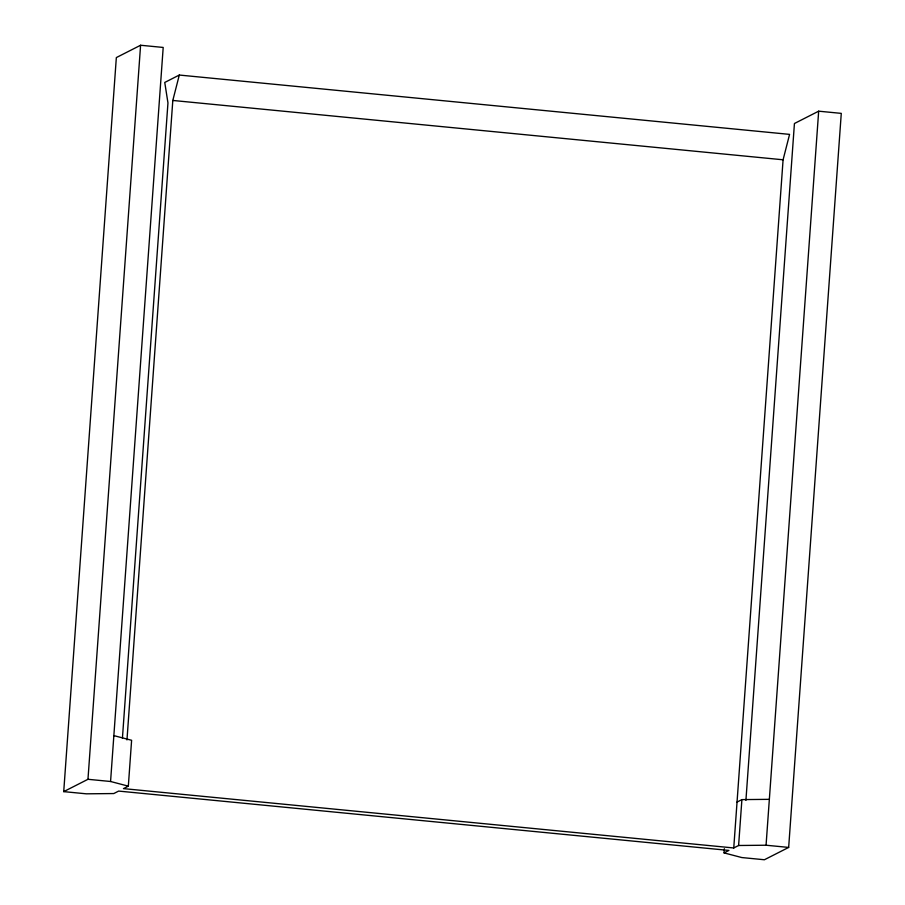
<?xml version="1.0" encoding="UTF-8"?>
<svg xmlns="http://www.w3.org/2000/svg" width="905" height="905" viewBox="0 0 905 905"><rect width="100%" height="100%" fill="white"/><g stroke="black" fill="none" stroke-linecap="round" stroke-linejoin="round"><path stroke-width="1.36" d="M724.351 848.72L724.057 852.895L728.91 850.429L118.634 791.083L113.781 793.549L86.326 793.821L63.723 791.626L116.338 57.581L140.592 45.25L163.194 47.445L110.568 781.49L128.329 786.151L131.61 740.279L113.86 735.618M63.723 791.626L87.966 779.296L140.592 45.25M122.424 738.163L167.957 102.921L164.755 82.445L179.303 75.047L789.579 134.381L783.085 159.789L733.751 847.962L123.476 788.617L128.329 786.151M126.972 739.928L172.81 100.455L179.303 75.047M733.751 847.962L738.604 845.496L741.896 799.613L769.341 799.341M745.912 800.393L794.432 123.51L818.674 111.179L841.277 113.374L788.662 847.419L764.408 859.75L741.806 857.555L724.057 852.895M738.604 845.496L766.06 845.225L818.674 111.179M737.043 802.079L741.896 799.613M172.81 100.455L783.085 159.789M87.966 779.296L110.568 781.49M766.06 845.225L788.662 847.419"/></g></svg>
